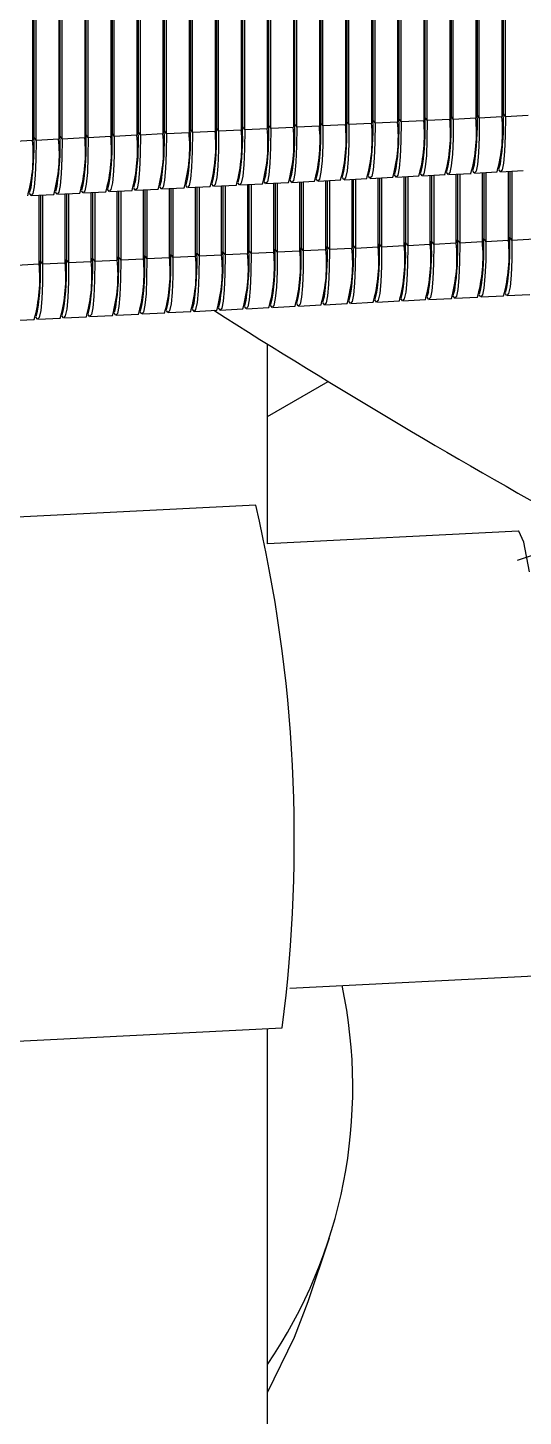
# Model space of a CAD drawing. Header units: millimetres. Extents: x 334 to 3694, y 0 to 2376.
# Drawn here: x 2533.71 to 2539.39, y 1094.32 to 1110.24 of the extents above; entities that cross this region are included whole.
import ezdxf

# ---------------------------------------------------------------- set-up
doc = ezdxf.new("R2010")
doc.units = ezdxf.units.MM
doc.header["$LTSCALE"] = 3
doc.layers.add('1_외형선', color=7, linetype='Continuous', lineweight=25)

msp = doc.modelspace()

# ---------------------------------------------------------------- linework, layer by layer
at = {"layer": '1_외형선'}
for p, q in [((2537.695, 1109.147), (2537.695, 1126.294)), ((2537.954, 1126.307), (2537.954, 1109.16)), ((2537.994, 1109.162), (2537.994, 1126.309)), ((2538.253, 1126.322), (2538.253, 1109.175)), ((2538.293, 1109.177), (2538.293, 1126.324)), ((2538.552, 1126.337), (2538.552, 1109.19)), ((2538.592, 1109.192), (2538.592, 1126.339)), ((2538.851, 1126.352), (2538.851, 1109.205)), ((2538.89, 1109.207), (2538.89, 1126.354)), ((2539.149, 1126.367), (2539.149, 1109.22)), ((2539.189, 1109.222), (2539.189, 1126.369)), ((2534.666, 1126.141), (2534.666, 1108.994)), ((2534.706, 1108.996), (2534.706, 1126.143)), ((2534.965, 1126.156), (2534.965, 1109.009)), ((2535.005, 1109.011), (2535.005, 1126.158)), ((2535.264, 1126.171), (2535.264, 1109.024)), ((2535.304, 1109.026), (2535.304, 1126.173)), ((2535.563, 1126.186), (2535.563, 1109.039)), ((2535.603, 1109.041), (2535.603, 1126.188)), ((2535.862, 1126.201), (2535.862, 1109.054)), ((2535.902, 1109.056), (2535.902, 1126.203)), ((2536.161, 1126.216), (2536.161, 1109.069)), ((2536.201, 1109.071), (2536.201, 1126.218)), ((2536.46, 1126.232), (2536.46, 1109.084)), ((2536.499, 1109.086), (2536.499, 1126.234)), ((2536.759, 1126.247), (2536.759, 1109.099)), ((2536.798, 1109.101), (2536.798, 1126.249)), ((2537.057, 1126.262), (2537.057, 1109.114)), ((2537.097, 1109.116), (2537.097, 1126.264)), ((2537.356, 1126.277), (2537.356, 1109.129)), ((2537.396, 1109.131), (2537.396, 1126.279)), ((2537.655, 1126.292), (2537.655, 1109.145)), ((2533.77, 1126.096), (2533.77, 1108.948)), ((2533.81, 1108.95), (2533.81, 1126.098)), ((2534.069, 1126.111), (2534.069, 1108.963)), ((2534.109, 1108.965), (2534.109, 1126.113)), ((2534.368, 1126.126), (2534.368, 1108.979)), ((2534.407, 1108.981), (2534.407, 1126.128)), ((2537.371, 1125.987), (2537.371, 1109.165)), ((2537.67, 1126.002), (2537.67, 1109.18)), ((2537.969, 1126.017), (2537.969, 1109.195)), ((2538.267, 1126.032), (2538.267, 1109.21)), ((2538.566, 1126.047), (2538.566, 1109.225)), ((2538.865, 1126.062), (2538.865, 1109.24)), ((2539.164, 1126.077), (2539.164, 1109.256)), ((2534.083, 1125.821), (2534.083, 1108.999)), ((2534.382, 1125.836), (2534.382, 1109.014)), ((2534.681, 1125.851), (2534.681, 1109.029)), ((2534.98, 1125.866), (2534.98, 1109.044)), ((2535.279, 1125.881), (2535.279, 1109.059)), ((2535.578, 1125.896), (2535.578, 1109.074)), ((2535.877, 1125.911), (2535.877, 1109.09)), ((2536.175, 1125.927), (2536.175, 1109.105)), ((2536.474, 1125.942), (2536.474, 1109.12)), ((2536.773, 1125.957), (2536.773, 1109.135)), ((2537.072, 1125.972), (2537.072, 1109.15)), ((2533.785, 1125.806), (2533.785, 1108.984)), ((2536.175, 1109.105), (2536.161, 1109.069)), ((2536.201, 1109.071), (2536.175, 1109.105)), ((2536.474, 1109.12), (2536.46, 1109.084)), ((2536.499, 1109.086), (2536.474, 1109.12)), ((2536.773, 1109.135), (2536.759, 1109.099)), ((2536.798, 1109.101), (2536.773, 1109.135)), ((2536.798, 1109.101), (2537.057, 1109.114)), ((2537.072, 1109.15), (2537.057, 1109.114)), ((2537.097, 1109.116), (2537.072, 1109.15)), ((2537.097, 1109.116), (2537.356, 1109.129)), ((2537.371, 1109.165), (2537.356, 1109.129)), ((2537.396, 1109.131), (2537.371, 1109.165)), ((2537.396, 1109.131), (2537.655, 1109.145)), ((2537.67, 1109.18), (2537.655, 1109.145)), ((2537.695, 1109.147), (2537.67, 1109.18)), ((2537.695, 1109.147), (2537.954, 1109.16)), ((2537.969, 1109.195), (2537.954, 1109.16)), ((2537.994, 1109.162), (2537.969, 1109.195)), ((2537.994, 1109.162), (2538.253, 1109.175)), ((2538.267, 1109.21), (2538.253, 1109.175)), ((2538.293, 1109.177), (2538.267, 1109.21)), ((2538.293, 1109.177), (2538.552, 1109.19)), ((2538.566, 1109.225), (2538.552, 1109.19)), ((2538.592, 1109.192), (2538.566, 1109.225)), ((2538.592, 1109.192), (2538.851, 1109.205)), ((2538.865, 1109.24), (2538.851, 1109.205)), ((2538.89, 1109.207), (2538.865, 1109.24)), ((2538.89, 1109.207), (2539.149, 1109.22)), ((2539.164, 1109.256), (2539.149, 1109.22)), ((2539.189, 1109.222), (2539.164, 1109.256)), ((2539.189, 1109.222), (2539.448, 1109.235)), ((2533.511, 1108.935), (2533.77, 1108.948)), ((2533.785, 1108.984), (2533.77, 1108.948)), ((2533.81, 1108.95), (2533.785, 1108.984)), ((2533.81, 1108.95), (2534.069, 1108.963)), ((2534.083, 1108.999), (2534.069, 1108.963)), ((2534.109, 1108.965), (2534.083, 1108.999)), ((2534.109, 1108.965), (2534.368, 1108.979)), ((2534.382, 1109.014), (2534.368, 1108.979)), ((2534.407, 1108.981), (2534.382, 1109.014)), ((2534.407, 1108.981), (2534.666, 1108.994)), ((2534.681, 1109.029), (2534.666, 1108.994)), ((2534.706, 1108.996), (2534.681, 1109.029)), ((2534.706, 1108.996), (2534.965, 1109.009)), ((2534.98, 1109.044), (2534.965, 1109.009)), ((2535.005, 1109.011), (2534.98, 1109.044)), ((2535.005, 1109.011), (2535.264, 1109.024)), ((2535.279, 1109.059), (2535.264, 1109.024)), ((2535.304, 1109.026), (2535.279, 1109.059)), ((2535.304, 1109.026), (2535.563, 1109.039)), ((2535.578, 1109.074), (2535.563, 1109.039)), ((2535.603, 1109.041), (2535.578, 1109.074)), ((2535.603, 1109.041), (2535.862, 1109.054)), ((2535.877, 1109.09), (2535.862, 1109.054)), ((2535.902, 1109.056), (2535.877, 1109.09)), ((2535.902, 1109.056), (2536.161, 1109.069)), ((2536.201, 1109.071), (2536.46, 1109.084)), ((2536.499, 1109.086), (2536.759, 1109.099)), ((2538.219, 1108.575), (2538.235, 1108.635)), ((2538.518, 1108.59), (2538.534, 1108.65)), ((2538.817, 1108.605), (2538.833, 1108.665)), ((2539.115, 1108.62), (2539.131, 1108.68)), ((2534.931, 1108.409), (2534.947, 1108.469)), ((2535.23, 1108.424), (2535.246, 1108.484)), ((2535.529, 1108.439), (2535.545, 1108.499)), ((2535.828, 1108.454), (2535.844, 1108.514)), ((2536.127, 1108.47), (2536.143, 1108.529)), ((2536.426, 1108.485), (2536.442, 1108.544)), ((2536.724, 1108.5), (2536.741, 1108.559)), ((2536.743, 1108.466), (2537.002, 1108.479)), ((2536.833, 1107.681), (2536.833, 1108.47)), ((2536.848, 1108.471), (2536.848, 1107.716)), ((2536.873, 1108.472), (2536.873, 1107.683)), ((2537.023, 1108.515), (2537.039, 1108.574)), ((2537.042, 1108.481), (2537.301, 1108.494)), ((2537.132, 1107.696), (2537.132, 1108.485)), ((2537.147, 1108.486), (2537.147, 1107.731)), ((2537.172, 1108.487), (2537.172, 1107.698)), ((2537.322, 1108.53), (2537.338, 1108.589)), ((2537.341, 1108.496), (2537.6, 1108.509)), ((2537.431, 1107.711), (2537.431, 1108.501)), ((2537.446, 1108.501), (2537.446, 1107.746)), ((2537.471, 1108.503), (2537.471, 1107.713)), ((2537.621, 1108.545), (2537.637, 1108.604)), ((2537.64, 1108.511), (2537.899, 1108.524)), ((2537.73, 1107.726), (2537.73, 1108.516)), ((2537.745, 1108.516), (2537.745, 1107.762)), ((2537.77, 1108.518), (2537.77, 1107.728)), ((2537.92, 1108.56), (2537.936, 1108.62)), ((2537.939, 1108.526), (2538.198, 1108.539)), ((2538.029, 1107.741), (2538.029, 1108.531)), ((2538.043, 1108.532), (2538.043, 1107.777)), ((2538.069, 1108.533), (2538.069, 1107.743)), ((2538.238, 1108.541), (2538.497, 1108.554)), ((2538.328, 1107.756), (2538.328, 1108.546)), ((2538.342, 1108.547), (2538.342, 1107.792)), ((2538.367, 1108.548), (2538.367, 1107.758)), ((2538.536, 1108.556), (2538.795, 1108.569)), ((2538.626, 1107.771), (2538.626, 1108.561)), ((2538.641, 1108.562), (2538.641, 1107.807)), ((2538.666, 1108.563), (2538.666, 1107.773)), ((2538.835, 1108.572), (2539.094, 1108.585)), ((2538.925, 1107.786), (2538.925, 1108.576)), ((2538.94, 1108.577), (2538.94, 1107.822)), ((2538.965, 1108.578), (2538.965, 1107.788)), ((2539.134, 1108.587), (2539.393, 1108.6)), ((2539.224, 1107.802), (2539.224, 1108.591)), ((2539.239, 1108.592), (2539.239, 1107.837)), ((2539.264, 1108.593), (2539.264, 1107.804)), ((2533.736, 1108.349), (2533.752, 1108.408)), ((2533.755, 1108.315), (2534.014, 1108.328)), ((2533.845, 1107.53), (2533.845, 1108.319)), ((2533.859, 1108.32), (2533.859, 1107.565)), ((2533.885, 1108.321), (2533.885, 1107.532)), ((2534.035, 1108.364), (2534.051, 1108.423)), ((2534.054, 1108.33), (2534.313, 1108.343)), ((2534.144, 1107.545), (2534.144, 1108.335)), ((2534.158, 1108.335), (2534.158, 1107.58)), ((2534.183, 1108.337), (2534.183, 1107.547)), ((2534.334, 1108.379), (2534.35, 1108.438)), ((2534.352, 1108.345), (2534.611, 1108.358)), ((2534.442, 1107.56), (2534.442, 1108.35)), ((2534.457, 1108.35), (2534.457, 1107.596)), ((2534.482, 1108.352), (2534.482, 1107.562)), ((2534.632, 1108.394), (2534.649, 1108.454)), ((2534.651, 1108.36), (2534.91, 1108.373)), ((2534.741, 1107.575), (2534.741, 1108.365)), ((2534.756, 1108.365), (2534.756, 1107.611)), ((2534.781, 1108.367), (2534.781, 1107.577)), ((2534.95, 1108.375), (2535.209, 1108.388)), ((2535.04, 1107.59), (2535.04, 1108.38)), ((2535.055, 1108.381), (2535.055, 1107.626)), ((2535.08, 1108.382), (2535.08, 1107.592)), ((2535.249, 1108.39), (2535.508, 1108.403)), ((2535.339, 1107.605), (2535.339, 1108.395)), ((2535.354, 1108.396), (2535.354, 1107.641)), ((2535.379, 1108.397), (2535.379, 1107.607)), ((2535.548, 1108.405), (2535.807, 1108.419)), ((2535.638, 1107.62), (2535.638, 1108.41)), ((2535.653, 1108.411), (2535.653, 1107.656)), ((2535.678, 1108.412), (2535.678, 1107.622)), ((2535.847, 1108.421), (2536.106, 1108.434)), ((2535.937, 1107.635), (2535.937, 1108.425)), ((2535.951, 1108.426), (2535.951, 1107.671)), ((2535.977, 1108.427), (2535.977, 1107.638)), ((2536.146, 1108.436), (2536.405, 1108.449)), ((2536.236, 1107.651), (2536.236, 1108.44)), ((2536.25, 1108.441), (2536.25, 1107.686)), ((2536.275, 1108.442), (2536.275, 1107.653)), ((2536.444, 1108.451), (2536.703, 1108.464)), ((2536.534, 1107.666), (2536.534, 1108.455)), ((2536.549, 1108.456), (2536.549, 1107.701)), ((2536.574, 1108.457), (2536.574, 1107.668)), ((2539.239, 1107.837), (2539.224, 1107.802)), ((2539.264, 1107.804), (2539.239, 1107.837)), ((2535.951, 1107.671), (2535.937, 1107.635)), ((2535.977, 1107.638), (2535.951, 1107.671)), ((2536.25, 1107.686), (2536.236, 1107.651)), ((2536.275, 1107.653), (2536.25, 1107.686)), ((2536.549, 1107.701), (2536.534, 1107.666)), ((2536.574, 1107.668), (2536.549, 1107.701)), ((2536.574, 1107.668), (2536.833, 1107.681)), ((2536.848, 1107.716), (2536.833, 1107.681)), ((2536.873, 1107.683), (2536.848, 1107.716)), ((2536.873, 1107.683), (2537.132, 1107.696)), ((2537.147, 1107.731), (2537.132, 1107.696)), ((2537.172, 1107.698), (2537.147, 1107.731)), ((2537.172, 1107.698), (2537.431, 1107.711)), ((2537.446, 1107.746), (2537.431, 1107.711)), ((2537.471, 1107.713), (2537.446, 1107.746)), ((2537.471, 1107.713), (2537.73, 1107.726)), ((2537.745, 1107.762), (2537.73, 1107.726)), ((2537.77, 1107.728), (2537.745, 1107.762)), ((2537.77, 1107.728), (2538.029, 1107.741)), ((2538.043, 1107.777), (2538.029, 1107.741)), ((2538.069, 1107.743), (2538.043, 1107.777)), ((2538.069, 1107.743), (2538.328, 1107.756)), ((2538.342, 1107.792), (2538.328, 1107.756)), ((2538.367, 1107.758), (2538.342, 1107.792)), ((2538.367, 1107.758), (2538.626, 1107.771)), ((2538.641, 1107.807), (2538.626, 1107.771)), ((2538.666, 1107.773), (2538.641, 1107.807)), ((2538.666, 1107.773), (2538.925, 1107.786)), ((2538.94, 1107.822), (2538.925, 1107.786)), ((2538.965, 1107.788), (2538.94, 1107.822)), ((2538.965, 1107.788), (2539.224, 1107.802)), ((2539.264, 1107.804), (2539.523, 1107.817)), ((2533.586, 1107.517), (2533.845, 1107.53)), ((2533.859, 1107.565), (2533.845, 1107.53)), ((2533.885, 1107.532), (2533.859, 1107.565)), ((2533.885, 1107.532), (2534.144, 1107.545)), ((2534.158, 1107.58), (2534.144, 1107.545)), ((2534.183, 1107.547), (2534.158, 1107.58)), ((2534.183, 1107.547), (2534.442, 1107.56)), ((2534.457, 1107.596), (2534.442, 1107.56)), ((2534.482, 1107.562), (2534.457, 1107.596)), ((2534.482, 1107.562), (2534.741, 1107.575)), ((2534.756, 1107.611), (2534.741, 1107.575)), ((2534.781, 1107.577), (2534.756, 1107.611)), ((2534.781, 1107.577), (2535.04, 1107.59)), ((2535.055, 1107.626), (2535.04, 1107.59)), ((2535.08, 1107.592), (2535.055, 1107.626)), ((2535.08, 1107.592), (2535.339, 1107.605)), ((2535.354, 1107.641), (2535.339, 1107.605)), ((2535.379, 1107.607), (2535.354, 1107.641)), ((2535.379, 1107.607), (2535.638, 1107.62)), ((2535.653, 1107.656), (2535.638, 1107.62)), ((2535.678, 1107.622), (2535.653, 1107.656)), ((2535.678, 1107.622), (2535.937, 1107.635)), ((2535.977, 1107.638), (2536.236, 1107.651)), ((2536.275, 1107.653), (2536.534, 1107.666)), ((2537.995, 1107.142), (2538.011, 1107.201)), ((2538.294, 1107.157), (2538.31, 1107.216)), ((2538.592, 1107.172), (2538.608, 1107.231)), ((2538.891, 1107.187), (2538.907, 1107.246)), ((2539.19, 1107.202), (2539.206, 1107.261)), ((2534.707, 1106.976), (2534.723, 1107.035)), ((2535.006, 1106.991), (2535.022, 1107.05)), ((2535.305, 1107.006), (2535.321, 1107.065)), ((2535.604, 1107.021), (2535.62, 1107.08)), ((2535.903, 1107.036), (2535.919, 1107.095)), ((2536.202, 1107.051), (2536.218, 1107.11)), ((2536.5, 1107.066), (2536.516, 1107.126)), ((2536.519, 1107.032), (2536.778, 1107.045)), ((2536.799, 1107.081), (2536.815, 1107.141)), ((2536.818, 1107.047), (2537.077, 1107.06)), ((2537.098, 1107.096), (2537.114, 1107.156)), ((2537.117, 1107.062), (2537.376, 1107.076)), ((2537.397, 1107.111), (2537.413, 1107.171)), ((2537.416, 1107.078), (2537.675, 1107.091)), ((2537.696, 1107.126), (2537.712, 1107.186)), ((2537.715, 1107.093), (2537.974, 1107.106)), ((2538.013, 1107.108), (2538.273, 1107.121)), ((2538.312, 1107.123), (2538.571, 1107.136)), ((2538.611, 1107.138), (2538.87, 1107.151)), ((2538.91, 1107.153), (2539.169, 1107.166)), ((2539.209, 1107.168), (2539.468, 1107.181)), ((2533.531, 1106.881), (2533.79, 1106.894)), ((2533.811, 1106.93), (2533.827, 1106.99)), ((2533.829, 1106.896), (2534.088, 1106.909)), ((2534.11, 1106.945), (2534.126, 1107.005)), ((2534.128, 1106.911), (2534.387, 1106.925)), ((2534.408, 1106.96), (2534.424, 1107.02)), ((2534.427, 1106.927), (2534.686, 1106.94)), ((2534.726, 1106.942), (2534.985, 1106.955)), ((2535.025, 1106.957), (2535.284, 1106.97)), ((2535.324, 1106.972), (2535.583, 1106.985)), ((2535.623, 1106.987), (2535.882, 1107)), ((2535.921, 1107.002), (2536.18, 1107.015)), ((2536.22, 1107.017), (2536.479, 1107.03)), ((2536.464, 1104.322), (2536.464, 1106.609)), ((2536.464, 1105.781), (2537.159, 1106.182)), ((2536.327, 1104.765), (2530.35, 1104.463)), ((2539.338, 1104.467), (2536.462, 1104.322)), ((2536.719, 1099.228), (2539.596, 1099.373)), ((2530.653, 1098.471), (2536.63, 1098.773)), ((2536.464, 1075.303), (2536.464, 1098.765)), ((2536.928, 1095.636), (2537.172, 1096.366))]:
    msp.add_line(p, q, dxfattribs=at)
at = {"layer": '1_외형선', "flags": 128}
for points in [[(2537.097, 1109.116), (2537.095, 1108.894), (2537.087, 1108.713), (2537.075, 1108.581), (2537.059, 1108.503), (2537.039, 1108.481), (2537.021, 1108.506)], [(2537.396, 1109.131), (2537.394, 1108.909), (2537.386, 1108.728), (2537.374, 1108.596), (2537.358, 1108.518), (2537.338, 1108.496), (2537.32, 1108.521)], [(2537.695, 1109.147), (2537.692, 1108.924), (2537.685, 1108.744), (2537.673, 1108.611), (2537.657, 1108.533), (2537.637, 1108.512), (2537.619, 1108.537)], [(2537.994, 1109.162), (2537.991, 1108.939), (2537.984, 1108.759), (2537.972, 1108.627), (2537.955, 1108.548), (2537.936, 1108.527), (2537.917, 1108.552)], [(2538.293, 1109.177), (2538.29, 1108.954), (2538.283, 1108.774), (2538.271, 1108.642), (2538.254, 1108.563), (2538.235, 1108.542), (2538.216, 1108.567)], [(2538.592, 1109.192), (2538.589, 1108.969), (2538.582, 1108.789), (2538.569, 1108.657), (2538.553, 1108.578), (2538.533, 1108.557), (2538.515, 1108.582)], [(2538.89, 1109.207), (2538.888, 1108.985), (2538.88, 1108.804), (2538.868, 1108.672), (2538.852, 1108.594), (2538.832, 1108.572), (2538.814, 1108.597)], [(2539.189, 1109.222), (2539.187, 1109), (2539.179, 1108.819), (2539.167, 1108.687), (2539.151, 1108.609), (2539.131, 1108.587), (2539.113, 1108.612)], [(2533.81, 1108.95), (2533.807, 1108.728), (2533.8, 1108.547), (2533.788, 1108.415), (2533.771, 1108.337), (2533.752, 1108.315), (2533.733, 1108.34)], [(2534.109, 1108.965), (2534.106, 1108.743), (2534.099, 1108.562), (2534.087, 1108.43), (2534.07, 1108.352), (2534.051, 1108.33), (2534.032, 1108.355)], [(2534.407, 1108.981), (2534.405, 1108.758), (2534.398, 1108.577), (2534.385, 1108.445), (2534.369, 1108.367), (2534.349, 1108.346), (2534.331, 1108.37)], [(2534.706, 1108.996), (2534.704, 1108.773), (2534.696, 1108.593), (2534.684, 1108.461), (2534.668, 1108.382), (2534.648, 1108.361), (2534.63, 1108.386)], [(2535.005, 1109.011), (2535.003, 1108.788), (2534.995, 1108.608), (2534.983, 1108.476), (2534.967, 1108.397), (2534.947, 1108.376), (2534.929, 1108.401)], [(2535.304, 1109.026), (2535.302, 1108.803), (2535.294, 1108.623), (2535.282, 1108.491), (2535.266, 1108.412), (2535.246, 1108.391), (2535.228, 1108.416)], [(2535.603, 1109.041), (2535.6, 1108.819), (2535.593, 1108.638), (2535.581, 1108.506), (2535.565, 1108.428), (2535.545, 1108.406), (2535.527, 1108.431)], [(2535.902, 1109.056), (2535.899, 1108.834), (2535.892, 1108.653), (2535.88, 1108.521), (2535.863, 1108.443), (2535.844, 1108.421), (2535.825, 1108.446)], [(2536.201, 1109.071), (2536.198, 1108.849), (2536.191, 1108.668), (2536.179, 1108.536), (2536.162, 1108.458), (2536.143, 1108.436), (2536.124, 1108.461)], [(2536.499, 1109.086), (2536.497, 1108.864), (2536.49, 1108.683), (2536.477, 1108.551), (2536.461, 1108.473), (2536.441, 1108.451), (2536.423, 1108.476)], [(2536.798, 1109.101), (2536.796, 1108.879), (2536.788, 1108.698), (2536.776, 1108.566), (2536.76, 1108.488), (2536.74, 1108.466), (2536.722, 1108.491)], [(2536.873, 1107.683), (2536.871, 1107.46), (2536.863, 1107.28), (2536.851, 1107.148), (2536.835, 1107.069), (2536.815, 1107.048), (2536.797, 1107.073)], [(2537.172, 1107.698), (2537.169, 1107.476), (2537.162, 1107.295), (2537.15, 1107.163), (2537.134, 1107.084), (2537.114, 1107.063), (2537.096, 1107.088)], [(2537.471, 1107.713), (2537.468, 1107.491), (2537.461, 1107.31), (2537.449, 1107.178), (2537.433, 1107.1), (2537.413, 1107.078), (2537.395, 1107.103)], [(2537.77, 1107.728), (2537.767, 1107.506), (2537.76, 1107.325), (2537.748, 1107.193), (2537.731, 1107.115), (2537.712, 1107.093), (2537.693, 1107.118)], [(2538.069, 1107.743), (2538.066, 1107.521), (2538.059, 1107.34), (2538.047, 1107.208), (2538.03, 1107.13), (2538.01, 1107.108), (2537.992, 1107.133)], [(2538.367, 1107.758), (2538.365, 1107.536), (2538.357, 1107.355), (2538.345, 1107.223), (2538.329, 1107.145), (2538.309, 1107.123), (2538.291, 1107.148)], [(2538.666, 1107.773), (2538.664, 1107.551), (2538.656, 1107.37), (2538.644, 1107.238), (2538.628, 1107.16), (2538.608, 1107.138), (2538.59, 1107.163)], [(2538.965, 1107.788), (2538.963, 1107.566), (2538.955, 1107.385), (2538.943, 1107.253), (2538.927, 1107.175), (2538.907, 1107.153), (2538.889, 1107.178)], [(2539.264, 1107.804), (2539.261, 1107.581), (2539.254, 1107.4), (2539.242, 1107.268), (2539.226, 1107.19), (2539.206, 1107.169), (2539.188, 1107.193)], [(2533.885, 1107.532), (2533.882, 1107.309), (2533.875, 1107.129), (2533.863, 1106.997), (2533.846, 1106.918), (2533.826, 1106.897), (2533.808, 1106.922)], [(2534.183, 1107.547), (2534.181, 1107.325), (2534.173, 1107.144), (2534.161, 1107.012), (2534.145, 1106.934), (2534.125, 1106.912), (2534.107, 1106.937)], [(2534.482, 1107.562), (2534.48, 1107.34), (2534.472, 1107.159), (2534.46, 1107.027), (2534.444, 1106.949), (2534.424, 1106.927), (2534.406, 1106.952)], [(2534.781, 1107.577), (2534.779, 1107.355), (2534.771, 1107.174), (2534.759, 1107.042), (2534.743, 1106.964), (2534.723, 1106.942), (2534.705, 1106.967)], [(2535.08, 1107.592), (2535.077, 1107.37), (2535.07, 1107.189), (2535.058, 1107.057), (2535.042, 1106.979), (2535.022, 1106.957), (2535.004, 1106.982)], [(2535.379, 1107.607), (2535.376, 1107.385), (2535.369, 1107.204), (2535.357, 1107.072), (2535.341, 1106.994), (2535.321, 1106.972), (2535.303, 1106.997)], [(2535.678, 1107.622), (2535.675, 1107.4), (2535.668, 1107.219), (2535.656, 1107.087), (2535.639, 1107.009), (2535.62, 1106.987), (2535.601, 1107.012)], [(2535.977, 1107.638), (2535.974, 1107.415), (2535.967, 1107.234), (2535.955, 1107.102), (2535.938, 1107.024), (2535.918, 1107.002), (2535.9, 1107.027)], [(2536.275, 1107.653), (2536.273, 1107.43), (2536.265, 1107.25), (2536.253, 1107.118), (2536.237, 1107.039), (2536.217, 1107.018), (2536.199, 1107.043)], [(2536.574, 1107.668), (2536.572, 1107.445), (2536.564, 1107.265), (2536.552, 1107.133), (2536.536, 1107.054), (2536.516, 1107.033), (2536.498, 1107.058)], [(2539.467, 1104.002), (2539.402, 1104.342), (2539.342, 1104.467), (2539.338, 1104.467)], [(2536.464, 1094.594), (2536.773, 1095.226), (2536.928, 1095.636)]]:
    msp.add_lwpolyline(points, dxfattribs=at)
at = {"layer": '1_외형선'}
for centre, radius, start, end in [((2533.175, 1108.986), 3.003, 351.2454, 2.2626), ((2533.474, 1109.001), 3.003, 351.2454, 2.2626), ((2533.773, 1109.016), 3.003, 351.2454, 2.2626), ((2535.328, 1108.944), 1.737, 344.47, 5.6238), ((2534.072, 1109.031), 3.003, 351.2454, 2.2626), ((2535.627, 1108.959), 1.737, 344.47, 5.6238), ((2534.37, 1109.046), 3.003, 351.2454, 2.2626), ((2535.926, 1108.974), 1.737, 344.47, 5.6238), ((2534.669, 1109.062), 3.003, 351.2454, 2.2626), ((2536.225, 1108.989), 1.737, 344.47, 5.6238), ((2534.968, 1109.077), 3.003, 351.2454, 2.2626), ((2536.524, 1109.004), 1.737, 344.47, 5.6238), ((2535.267, 1109.092), 3.003, 351.2454, 2.2626), ((2536.823, 1109.02), 1.737, 344.47, 5.6238), ((2535.566, 1109.107), 3.003, 351.2454, 2.2626), ((2537.121, 1109.035), 1.737, 344.47, 5.6238), ((2535.865, 1109.122), 3.003, 351.2454, 2.2626), ((2537.42, 1109.05), 1.737, 344.47, 5.6238), ((2536.164, 1109.137), 3.003, 351.2454, 2.2626), ((2532.041, 1108.778), 1.737, 344.47, 5.6238), ((2530.784, 1108.865), 3.003, 351.2454, 2.2626), ((2532.34, 1108.793), 1.737, 344.47, 5.6238), ((2531.083, 1108.88), 3.003, 351.2454, 2.2626), ((2532.639, 1108.808), 1.737, 344.47, 5.6238), ((2531.382, 1108.895), 3.003, 351.2454, 2.2626), ((2532.937, 1108.823), 1.737, 344.47, 5.6238), ((2531.681, 1108.911), 3.003, 351.2454, 2.2626), ((2533.236, 1108.838), 1.737, 344.47, 5.6238), ((2531.98, 1108.926), 3.003, 351.2454, 2.2626), ((2533.535, 1108.854), 1.737, 344.47, 5.6238), ((2532.278, 1108.941), 3.003, 351.2454, 2.2626), ((2533.834, 1108.869), 1.737, 344.47, 5.6238), ((2532.577, 1108.956), 3.003, 351.2454, 2.2626), ((2534.133, 1108.884), 1.737, 344.47, 5.6238), ((2532.876, 1108.971), 3.003, 351.2454, 2.2626), ((2534.432, 1108.899), 1.737, 344.47, 5.6238), ((2534.731, 1108.914), 1.737, 344.47, 5.6238), ((2535.029, 1108.929), 1.737, 344.47, 5.6238), ((2536.201, 1107.721), 3.04, 351.3129, 2.1951), ((2532.914, 1107.555), 3.04, 351.3129, 2.1951), ((2533.212, 1107.57), 3.04, 351.3129, 2.1951), ((2533.511, 1107.585), 3.04, 351.3129, 2.1951), ((2535.104, 1107.511), 1.737, 344.47, 5.6238), ((2533.81, 1107.6), 3.04, 351.3129, 2.1951), ((2535.403, 1107.526), 1.737, 344.47, 5.6238), ((2534.109, 1107.615), 3.04, 351.3129, 2.1951), ((2535.702, 1107.541), 1.737, 344.47, 5.6238), ((2534.408, 1107.63), 3.04, 351.3129, 2.1951), ((2536.001, 1107.556), 1.737, 344.47, 5.6238), ((2534.707, 1107.645), 3.04, 351.3129, 2.1951), ((2536.3, 1107.571), 1.737, 344.47, 5.6238), ((2535.006, 1107.66), 3.04, 351.3129, 2.1951), ((2536.598, 1107.586), 1.737, 344.47, 5.6238), ((2535.304, 1107.675), 3.04, 351.3129, 2.1951), ((2536.897, 1107.601), 1.737, 344.47, 5.6238), ((2535.603, 1107.69), 3.04, 351.3129, 2.1951), ((2537.196, 1107.616), 1.737, 344.47, 5.6238), ((2535.902, 1107.706), 3.04, 351.3129, 2.1951), ((2537.495, 1107.631), 1.737, 344.47, 5.6238), ((2532.116, 1107.36), 1.737, 344.47, 5.6238), ((2530.822, 1107.449), 3.04, 351.3129, 2.1951), ((2532.414, 1107.375), 1.737, 344.47, 5.6238), ((2531.12, 1107.464), 3.04, 351.3129, 2.1951), ((2532.713, 1107.39), 1.737, 344.47, 5.6238), ((2531.419, 1107.479), 3.04, 351.3129, 2.1951), ((2533.012, 1107.405), 1.737, 344.47, 5.6238), ((2531.718, 1107.494), 3.04, 351.3129, 2.1951), ((2533.311, 1107.42), 1.737, 344.47, 5.6238), ((2532.017, 1107.509), 3.04, 351.3129, 2.1951), ((2533.61, 1107.435), 1.737, 344.47, 5.6238), ((2532.316, 1107.524), 3.04, 351.3129, 2.1951), ((2533.909, 1107.45), 1.737, 344.47, 5.6238), ((2532.615, 1107.539), 3.04, 351.3129, 2.1951), ((2534.208, 1107.465), 1.737, 344.47, 5.6238), ((2534.506, 1107.48), 1.737, 344.47, 5.6238), ((2534.805, 1107.495), 1.737, 344.47, 5.6238), ((2580.42, 1177.223), 83.176, 237.59527, 241.04405), ((2519.967, 1100.935), 16.803, 352.6063, 13.1763), ((2531.788, 1098.09), 5.652, 325.8259, 11.9315)]:
    msp.add_arc(centre, radius, start, end, dxfattribs=at)
msp.add_open_spline([(2547.226, 1108.27), (2546.647, 1108.226), (2545.626, 1108.148), (2544.412, 1107.787), (2543.486, 1107.364), (2542.692, 1106.788), (2541.953, 1105.968), (2541.258, 1105.161), (2540.369, 1104.488), (2539.686, 1104.253), (2539.324, 1104.129)], degree=3, knots=[0, 0, 0, 0, 0.154984, 0.273322, 0.358955, 0.465132, 0.6096, 0.787849, 0.887407, 1, 1, 1, 1], dxfattribs=at)

doc.saveas('drawing.dxf')
